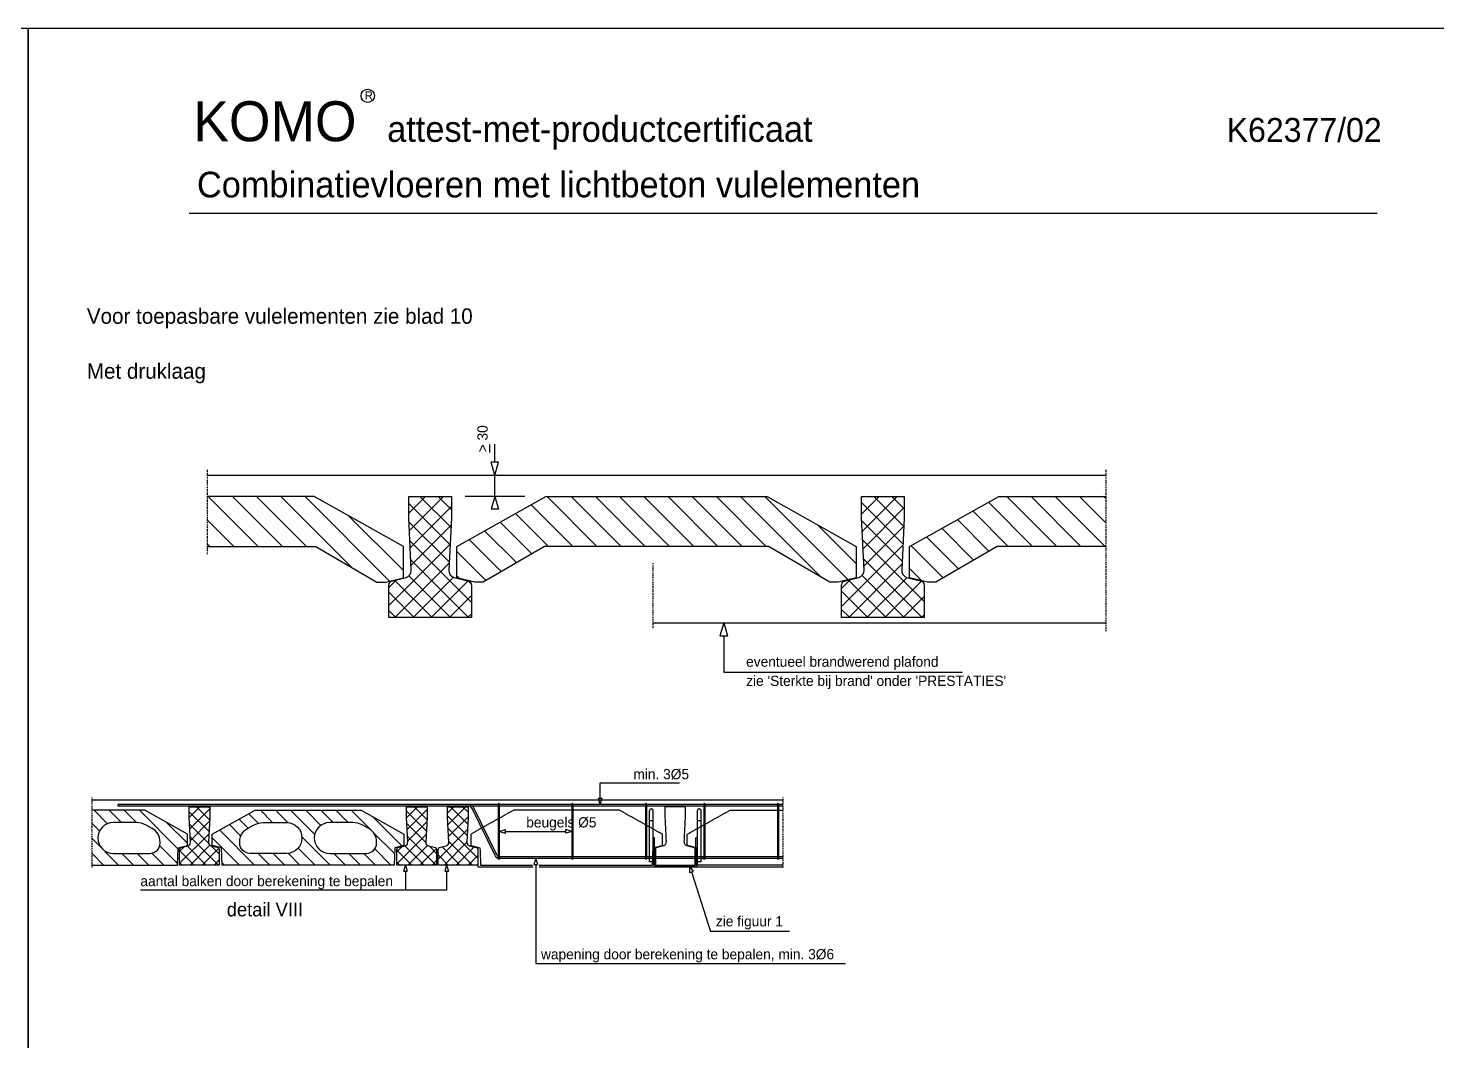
# Model space of a CAD drawing. Extents: x -4349 to 12451, y 1148 to 7088.
# Drawn here: x 4051 to 8167, y 4130 to 7088 of the extents above; entities that cross this region are included whole.
import ezdxf

# ---------------------------------------------------------------- set-up
doc = ezdxf.new("R2010")
doc.units = 0
doc.header["$LTSCALE"] = 5
doc.linetypes.add('DASHDOT', pattern=[1, 0.5, -0.25, 0, -0.25])
doc.linetypes.add('HIDDEN', pattern=[0.375, 0.25, -0.125])
doc.layers.get('0').update_dxf_attribs({"linetype": 'CONTINUOUS'})
for name, color, linetype in [('ANZ', 2, 'CONTINUOUS'), ('ARC', 1, 'CONTINUOUS'), ('KADER_COMBI_NIEUW$0$KOMO_L', 7, 'CONTINUOUS'), ('KADER_COMBI_NIEUW$0$TXT', 1, 'CONTINUOUS'), ('MTV', 1, 'CONTINUOUS'), ('TEXT', 1, 'CONTINUOUS')]:
    doc.layers.add(name, color=color, linetype=linetype)
doc.styles.add('ISO', font='txt', dxfattribs={"height": 30})
doc.styles.add('KADER_COMBI_NIEUW$0$STYLE1', font='txt', dxfattribs={"height": 50})
doc.styles.add('T25', font='txt', dxfattribs={"height": 50})

# ---------------------------------------------------------------- blocks, each defined once
blk = doc.blocks.new('*X24')
at = {"color": 0}
for p, q in [((4722.4, 5574.1), (4576.6, 5719.9)), ((4793.2, 5574.1), (4647.3, 5719.9)), ((4863.9, 5574.1), (4718, 5719.9)), ((4995.6, 5513.1), (4788.7, 5719.9)), ((5106.6, 5472.8), (4859.5, 5719.9)), ((5641.7, 5574.1), (5520.2, 5695.6)), ((5712.4, 5574.1), (5566.6, 5719.9)), ((5783.1, 5574.1), (5637.3, 5719.9)), ((5853.8, 5574.1), (5708, 5719.9)), ((5924.5, 5574.1), (5778.7, 5719.9)), ((5995.2, 5574.1), (5849.4, 5719.9)), ((6065.9, 5574.1), (5920.1, 5719.9)), ((6136.7, 5574.1), (5990.8, 5719.9)), ((6207.4, 5574.1), (6061.5, 5719.9)), ((6367.7, 5484.5), (6132.2, 5719.9)), ((6446.1, 5476.7), (6203, 5719.9)), ((6985.2, 5574.1), (6856.3, 5703)), ((7055.9, 5574.1), (6910.1, 5719.9)), ((7126.6, 5574.1), (6980.8, 5719.9)), ((7197.3, 5574.1), (7051.5, 5719.9)), ((7199, 5643.1), (7122.2, 5719.9)), ((7199, 5713.8), (7192.9, 5719.9)), ((4651.7, 5574.1), (4574, 5651.8)), ((5146.9, 5503.2), (4985.8, 5664.3)), ((5522, 5552.3), (5429.5, 5644.8)), ((5571, 5574.1), (5474.8, 5670.2)), ((6857.9, 5559.9), (6765.6, 5652.2)), ((6914.5, 5574.1), (6810.9, 5677.6)), ((5477.3, 5526.4), (5384.2, 5619.5)), ((6469.8, 5523.8), (6355.5, 5638.1)), ((6768.5, 5507.9), (6675, 5601.5)), ((6813.2, 5533.9), (6720.3, 5626.9)), ((4581, 5574.1), (4574, 5581.1)), ((5146.9, 5573.9), (5146.5, 5574.3)), ((5387.9, 5474.4), (5303.1, 5559.1)), ((5432.6, 5500.4), (5338.8, 5594.1)), ((6723.8, 5481.9), (6629.6, 5576.1)), ((5311, 5480.5), (5303.1, 5488.4)), ((6661, 5474), (6626.1, 5508.9))]:
    blk.add_line(p, q, dxfattribs=at)
blk = doc.blocks.new('*X25')
at = {"color": 0}
for p, q in [((5162.5, 5671.3), (5211.1, 5719.9)), ((5283.7, 5578.6), (5162.5, 5699.7)), ((5164.4, 5620.1), (5264.2, 5719.9)), ((5166.8, 5569.6), (5287.5, 5690.2)), ((5286.1, 5629.1), (5195.3, 5719.9)), ((5287.5, 5680.8), (5248.4, 5719.9)), ((6485.4, 5668.4), (6537, 5719.9)), ((6606.7, 5581.3), (6485.4, 5702.6)), ((6487.4, 5617.3), (6590, 5719.9)), ((6489.9, 5566.8), (6610.4, 5687.3)), ((6609.2, 5631.9), (6521.2, 5719.9)), ((6610.4, 5683.7), (6574.2, 5719.9)), ((5281.2, 5528), (5163.1, 5646.1)), ((6604.2, 5530.8), (6485.8, 5649.2)), ((5169.3, 5519), (5286.5, 5636.2)), ((6492.4, 5516.2), (6609.2, 5633.1)), ((5104.2, 5400.8), (5283.7, 5580.4)), ((5345.9, 5410.3), (5165.8, 5590.3)), ((6427.1, 5397.9), (6606.5, 5577.3)), ((6668.8, 5413.2), (6488.6, 5593.4)), ((5122.1, 5365.8), (5281, 5524.6)), ((5337.4, 5365.8), (5168.6, 5534.6)), ((6448, 5365.8), (6603.8, 5521.6)), ((6663.2, 5365.8), (6491.3, 5537.6)), ((5104.2, 5453.9), (5126, 5475.7)), ((5231.3, 5365.8), (5122.3, 5474.7)), ((5284.3, 5365.8), (5162.6, 5487.5)), ((5175.2, 5365.8), (5293.4, 5484)), ((6427.1, 5451), (6452.9, 5476.8)), ((6557.1, 5365.8), (6447.5, 5475.3)), ((6610.2, 5365.8), (6487, 5488.9)), ((6501, 5365.8), (6618.5, 5483.3)), ((5178.3, 5365.8), (5104.2, 5439.8)), ((5228.2, 5365.8), (5335.2, 5472.8)), ((5345.7, 5463.4), (5336.9, 5472.3)), ((6504.1, 5365.8), (6427.1, 5442.7)), ((6554, 5365.8), (6660.4, 5472.1)), ((5281.2, 5365.8), (5345.9, 5430.4)), ((6607.1, 5365.8), (6668.8, 5427.5)), ((5125.2, 5365.8), (5104.2, 5386.8)), ((5334.3, 5365.8), (5345.9, 5377.3)), ((6451.1, 5365.8), (6427.1, 5389.7)), ((6660.1, 5365.8), (6668.8, 5374.4))]:
    blk.add_line(p, q, dxfattribs=at)
blk = doc.blocks.new('*X26')
at = {"color": 0}
for p, q in [((4521.1, 4782.3), (4552, 4813.2)), ((4579, 4741.1), (4521.1, 4799)), ((4522.8, 4748.6), (4581.1, 4806.9)), ((4580.7, 4774.8), (4542.2, 4813.2)), ((4581.1, 4809.7), (4577.6, 4813.2)), ((5214.1, 4742.4), (5156.1, 4800.4)), ((5156.2, 4781), (5188.4, 4813.2)), ((5157.8, 4747.3), (5216.1, 4805.5)), ((5215.7, 4776.1), (5178.6, 4813.2)), ((5216.1, 4811.1), (5214, 4813.2)), ((5276.1, 4794.8), (5294.5, 4813.2)), ((5333.4, 4729.1), (5276.1, 4786.5)), ((5277.2, 4760.6), (5329.8, 4813.2)), ((5278.8, 4726.9), (5336.1, 4784.1)), ((5335.1, 4762.8), (5284.7, 4813.2)), ((5336.1, 4797.2), (5320.1, 4813.2)), ((4493.1, 4648.2), (4578.7, 4733.8)), ((4577.7, 4707), (4522.1, 4762.7)), ((4524.4, 4714.9), (4580.5, 4771)), ((5212.5, 4708.7), (5157, 4764.1)), ((5159.5, 4713.6), (5215.4, 4769.5)), ((5248.1, 4660.7), (5334.3, 4747)), ((5364.1, 4663.1), (5277.7, 4749.5)), ((4493.1, 4683.6), (4506.2, 4696.7)), ((4570.8, 4643.2), (4515, 4699)), ((4523.5, 4643.2), (4581.5, 4701.3)), ((4606.2, 4643.2), (4523.9, 4725.5)), ((4558.8, 4643.2), (4608, 4692.4)), ((4609.1, 4675.7), (4585.2, 4699.6)), ((5128.1, 4646.8), (5213.6, 4732.3)), ((5128.1, 4682.2), (5143.1, 4697.2)), ((5207.2, 4643.2), (5151.1, 4699.3)), ((5242.6, 4643.2), (5158.8, 4726.9)), ((5159.8, 4643.2), (5217.3, 4700.7)), ((5244.1, 4677.1), (5222.1, 4699.1)), ((5313.3, 4643.2), (5260.1, 4696.4)), ((5265.9, 4643.2), (5332.5, 4709.8)), ((5348.6, 4643.2), (5279.6, 4712.3)), ((5301.3, 4643.2), (5354, 4695.9)), ((4535.5, 4643.2), (4493.1, 4685.6)), ((4594.2, 4643.2), (4609.1, 4658.1)), ((5171.9, 4643.2), (5128.1, 4687)), ((5136.5, 4643.2), (5128.1, 4651.6)), ((5195.2, 4643.2), (5243.6, 4691.6)), ((5230.6, 4643.2), (5244.1, 4656.7)), ((5277.9, 4643.2), (5248.1, 4673.1)), ((5336.6, 4643.2), (5364.1, 4670.7)), ((4500.1, 4643.2), (4493.1, 4650.2))]:
    blk.add_line(p, q, dxfattribs=at)
blk = doc.blocks.new('*X34')
at = {"color": 0}
for p, q in [((4282.1, 4764), (4242.9, 4803.2)), ((4323, 4767.3), (4287.1, 4803.2)), ((4367.2, 4767.3), (4331.3, 4803.2)), ((4488.9, 4689.7), (4375.5, 4803.2)), ((4693.1, 4750.7), (4666.8, 4777)), ((4722.8, 4765.3), (4695.1, 4792.9)), ((4764.9, 4767.3), (4729, 4803.2)), ((4809.3, 4767.2), (4773.2, 4803.2)), ((4887.8, 4732.8), (4817.4, 4803.2)), ((4905.7, 4759.1), (4861.6, 4803.2)), ((4941.7, 4767.3), (4905.8, 4803.2)), ((4985.9, 4767.3), (4950, 4803.2)), ((5051.4, 4746.1), (4994.2, 4803.2)), ((5142.9, 4698.7), (5057.2, 4784.4)), ((4259, 4742.9), (4236.1, 4765.8)), ((4516.1, 4706.8), (4456, 4766.9)), ((4712.2, 4643.2), (4610.2, 4745.3)), ((4671.9, 4727.7), (4638.5, 4761.2)), ((5120.9, 4676.5), (5059, 4738.4)), ((4314.5, 4643.2), (4236.1, 4721.6)), ((4487.2, 4647.2), (4435, 4699.5)), ((4668, 4643.2), (4588.6, 4722.7)), ((4889, 4643.2), (4839.5, 4692.7)), ((4933.2, 4643.2), (4850.4, 4726)), ((4270.3, 4643.2), (4236.1, 4677.4)), ((4358.7, 4643.2), (4324.6, 4677.3)), ((4402.9, 4643.2), (4368.8, 4677.3)), ((4447.1, 4643.2), (4412.3, 4678)), ((4756.4, 4643.2), (4722.3, 4677.3)), ((4800.6, 4643.2), (4766.5, 4677.3)), ((4844.8, 4643.2), (4810.4, 4677.6)), ((4977.4, 4643.2), (4943.3, 4677.3)), ((5021.6, 4643.2), (4987.5, 4677.3)), ((5065.8, 4643.2), (5031.7, 4677.3)), ((5110, 4643.2), (5063.1, 4690.1)), ((4623.9, 4643.2), (4617.3, 4649.8))]:
    blk.add_line(p, q, dxfattribs=at)
blk = doc.blocks.new('*U68')
at = {"layer": 'KADER_COMBI_NIEUW$0$KOMO_L', "style": 'KADER_COMBI_NIEUW$0$STYLE1'}
blk.add_text('R', height=12.4, dxfattribs=at).set_placement((491.5, 2865.5))
blk = doc.blocks.new('KADER_COMBI_NIEUW')
at = {"layer": 'KADER_COMBI_NIEUW$0$KOMO_L'}
for p, q in [((0, 2970), (235, 2970)), ((2100, 2970), (2100, 2700))]:
    blk.add_line(p, q, dxfattribs=at)
blk.add_lwpolyline([(0, 0), (0, 2970), (2100, 2970), (2100, 0)], close=True, dxfattribs=at)
blk.add_circle((496, 2871.2), 9.74, dxfattribs=at)
at = {"layer": 'KADER_COMBI_NIEUW$0$TXT', "color": 1, "linetype": 'CONTINUOUS'}
blk.add_line((235, 2700), (1971, 2700), dxfattribs=at)
blk.add_blockref('*U68', (0, 0))
at = {"layer": 'KADER_COMBI_NIEUW$0$KOMO_L', "color": 4, "style": 'KADER_COMBI_NIEUW$0$STYLE1'}
for s, height, p in [('KOMO ', 58.36, (241.2, 2804.9)), ('attest-met-productcertificaat', 37.5, (524.5, 2804)), ('Combinatievloeren met lichtbeton vulelementen', 37.5, (246.6, 2722.9))]:
    blk.add_text(s, height=height, dxfattribs=at).set_placement(p)
at = {"layer": 'KADER_COMBI_NIEUW$0$TXT', "color": 4, "style": 'KADER_COMBI_NIEUW$0$STYLE1'}
blk.add_text('K62377/02', height=35, dxfattribs=at).set_placement((1751, 2803.9))

msp = doc.modelspace()

# ---------------------------------------------------------------- linework, layer by layer
at = {"layer": 'ANZ', "color": 1, "linetype": 'DASHDOT'}
for p, q in [((4574, 5798), (4574, 5551.4)), ((7199, 5798), (7199, 5324.4)), ((5876.1, 5525.4), (5876.1, 5334.7)), ((4236.1, 4840.7), (4236.1, 4635.7)), ((6256.1, 4840.7), (6256.1, 4635.7))]:
    msp.add_line(p, q, dxfattribs=at)
at = {"layer": 'ANZ', "color": 3}
for p, q in [((4574, 5782.4), (7199, 5782.4)), ((5162.5, 5719.9), (5287.5, 5719.9)), ((5162.5, 5657.4), (5162.5, 5719.9)), ((5287.5, 5719.9), (5287.5, 5657.4)), ((6485.4, 5719.9), (6610.4, 5719.9)), ((6485.4, 5657.4), (6485.4, 5719.9)), ((6610.4, 5719.9), (6610.4, 5657.4)), ((5170, 5504.5), (5162.5, 5657.4)), ((5287.5, 5657.4), (5280, 5504.5)), ((6492.9, 5504.5), (6485.4, 5657.4)), ((6610.4, 5657.4), (6602.9, 5504.5)), ((5111.9, 5472), (5154.6, 5483.3)), ((5295.5, 5483.3), (5338.1, 5472)), ((6434.8, 5472), (6477.5, 5483.3)), ((6618.4, 5483.3), (6661, 5472)), ((5104.2, 5365.8), (5104.2, 5461.9)), ((5345.9, 5461.9), (5345.9, 5365.8)), ((6427.1, 5365.8), (6427.1, 5461.9)), ((6668.8, 5461.9), (6668.8, 5365.8)), ((5345.9, 5365.8), (5104.2, 5365.8)), ((6668.8, 5365.8), (6427.1, 5365.8))]:
    msp.add_line(p, q, dxfattribs=at)
at = {"layer": 'ANZ', "color": 2, "linetype": 'HIDDEN'}
msp.add_line((5876.1, 5350.3), (7199, 5350.3), dxfattribs=at)
at = {"layer": 'ANZ', "color": 2}
for p, q in [((4236.1, 4833.2), (6256.1, 4833.2)), ((4521.1, 4813.2), (4581.1, 4813.2)), ((4521.1, 4783.2), (4521.1, 4813.2)), ((4524.7, 4709.8), (4521.1, 4783.2)), ((4581.1, 4783.2), (4577.5, 4709.8)), ((4581.1, 4813.2), (4581.1, 4783.2)), ((5156.1, 4783.2), (5156.1, 4813.2)), ((5156.1, 4813.2), (5216.1, 4813.2)), ((5159.7, 4709.8), (5156.1, 4783.2)), ((5216.1, 4783.2), (5212.5, 4709.8)), ((5216.1, 4813.2), (5216.1, 4783.2)), ((5276.1, 4813.2), (5336.1, 4813.2)), ((5276.1, 4783.2), (5276.1, 4813.2)), ((5279.7, 4709.8), (5276.1, 4783.2)), ((5336.1, 4783.2), (5332.5, 4709.8)), ((5336.1, 4813.2), (5336.1, 4783.2)), ((4496.8, 4694.2), (4517.3, 4699.6)), ((4584.9, 4699.6), (4605.4, 4694.2)), ((5131.8, 4694.2), (5152.3, 4699.6)), ((5219.9, 4699.6), (5240.4, 4694.2)), ((5251.8, 4694.2), (5272.3, 4699.6)), ((5339.9, 4699.6), (5360.4, 4694.2)), ((4493.1, 4643.2), (4493.1, 4689.4)), ((4609.1, 4689.4), (4609.1, 4643.2)), ((5128.1, 4643.2), (5128.1, 4689.4)), ((5244.1, 4689.4), (5244.1, 4643.2)), ((5248.1, 4643.2), (5248.1, 4689.4)), ((5364.1, 4689.4), (5364.1, 4643.2)), ((4609.1, 4643.2), (4493.1, 4643.2)), ((5244.1, 4643.2), (5128.1, 4643.2)), ((5364.1, 4643.2), (5248.1, 4643.2))]:
    msp.add_line(p, q, dxfattribs=at)
at = {"layer": 'ANZ', "color": 1}
for p, q in [((5338.2, 4820.2), (4313.6, 4820.2)), ((4313.6, 4815.2), (4313.6, 4820.2)), ((5424, 4820.2), (5341.1, 4820.2)), ((5424, 4821.7), (5424, 4661)), ((5427, 4821.7), (5427, 4661)), ((5639.3, 4820.2), (5427, 4820.2)), ((5639.3, 4821.7), (5639.3, 4661)), ((5642.3, 4821.7), (5642.3, 4661)), ((5854.6, 4820.2), (5642.3, 4820.2)), ((5854.6, 4821.7), (5854.6, 4661)), ((5857.6, 4821.7), (5857.6, 4661)), ((5986.7, 4820.2), (5857.6, 4820.2)), ((6024.6, 4820.2), (5986.7, 4820.2)), ((6024.6, 4821.7), (6024.6, 4661)), ((6027.6, 4821.7), (6027.6, 4661)), ((6239.9, 4820.2), (6027.6, 4820.2)), ((6239.9, 4821.7), (6239.9, 4661)), ((6242.9, 4821.7), (6242.9, 4661)), ((6256.1, 4820.2), (6242.9, 4820.2)), ((5336.6, 4815.2), (4313.6, 4815.2)), ((5344.4, 4815.2), (5341.1, 4815.2)), ((5414.7, 4670.9), (5347.9, 4808.2)), ((5424, 4815.2), (5350, 4815.2)), ((5418.5, 4674.5), (5351.7, 4811.8)), ((5639.3, 4815.2), (5427, 4815.2)), ((5854.6, 4815.2), (5642.3, 4815.2)), ((5986.7, 4815.2), (5857.6, 4815.2)), ((6024.6, 4815.2), (5986.7, 4815.2)), ((6239.9, 4815.2), (6027.6, 4815.2)), ((6256.1, 4815.2), (6242.9, 4815.2)), ((5639.3, 4662.5), (5428.1, 4662.5)), ((5639.3, 4667.5), (5429.7, 4667.5)), ((5854.6, 4667.5), (5642.3, 4667.5)), ((5854.6, 4662.5), (5642.3, 4662.5)), ((6024.6, 4667.5), (5857.6, 4667.5)), ((6024.6, 4662.5), (5857.6, 4662.5)), ((6239.9, 4667.5), (6027.6, 4667.5)), ((6239.9, 4662.5), (6027.6, 4662.5)), ((6256.1, 4667.5), (6242.9, 4667.5)), ((6256.1, 4662.5), (6242.9, 4662.5)), ((5364.1, 4637.9), (5525.8, 4637.9)), ((5543.8, 4637.9), (6256.1, 4637.9))]:
    msp.add_line(p, q, dxfattribs=at)
at = {"layer": 'ANZ'}
for p, q in [((4391.1, 4803.2), (4236.1, 4803.2)), ((4516.1, 4733.2), (4391.1, 4803.2)), ((4366.3, 4767.3), (4299.1, 4767.3)), ((4413.1, 4749.9), (4395.6, 4759.7)), ((4998.8, 4767.3), (4931.6, 4767.3)), ((5045.6, 4749.9), (5028.1, 4759.7)), ((4436.1, 4707.3), (4436.1, 4710.6)), ((4487.1, 4643.2), (4489.1, 4693.2)), ((4489.1, 4693.2), (4516.1, 4700.2)), ((4516.1, 4700.2), (4516.1, 4733.2)), ((5068.6, 4707.3), (5068.6, 4710.6)), ((4299.1, 4677.3), (4406.1, 4677.3)), ((4931.6, 4677.3), (5038.6, 4677.3)), ((4236.1, 4643.2), (4487.1, 4643.2)), ((5364.1, 4643.2), (5364.1, 4637.9))]:
    msp.add_line(p, q, dxfattribs=at)
at = {"layer": 'ANZ', "color": 1, "linetype": 'HIDDEN'}
for p, q in [((5866.1, 4652.3), (5866.1, 4801.5)), ((5876.9, 4646.3), (5876.9, 4801.5)), ((5971.1, 4813.2), (5911.1, 4813.2)), ((5911.1, 4813.2), (5911.1, 4783.2)), ((5911.1, 4783.2), (5914.7, 4709.8)), ((5967.5, 4709.8), (5971.1, 4783.2)), ((5971.1, 4783.2), (5971.1, 4813.2)), ((5976.1, 4733.2), (6101.1, 4803.2)), ((6006.1, 4646.3), (6006.1, 4801.5)), ((6016.9, 4652.3), (6016.9, 4801.5)), ((6101.1, 4803.2), (6256.1, 4803.2)), ((5876.9, 4771.9), (5866.1, 4771.9)), ((6016.9, 4771.9), (6006.1, 4771.9)), ((5881.1, 4722.9), (5876.9, 4722.9)), ((5881.1, 4646.3), (5881.1, 4722.9)), ((5907.3, 4699.6), (5886.8, 4694.2)), ((5995.4, 4694.2), (5974.9, 4699.6)), ((5976.1, 4700.2), (5976.1, 4733.2)), ((6003.1, 4693.2), (5976.1, 4700.2)), ((6006.1, 4722.9), (6001.9, 4722.9)), ((6001.9, 4646.3), (6001.9, 4722.9)), ((6005.1, 4643.2), (6003.1, 4693.2)), ((5876.5, 4652.3), (5865.7, 4652.3)), ((5883.1, 4689.4), (5883.1, 4643.2)), ((5999.1, 4643.2), (5999.1, 4689.4)), ((6016.5, 4652.3), (6005.7, 4652.3)), ((5883.1, 4643.2), (5999.1, 4643.2)), ((5997.7, 4642.1), (5885.2, 4642.1)), ((5997.7, 4637.9), (5885.2, 4637.9)), ((6256.1, 4643.2), (6005.1, 4643.2))]:
    msp.add_line(p, q, dxfattribs=at)
at = {"layer": 'ANZ', "color": 3}
for points in [[(5094.8, 5469.9), (5146.9, 5482.4), (5146.9, 5574.1), (4886.5, 5719.9), (4574, 5719.9)], [(5355.2, 5469.9), (5303.1, 5482.4), (5303.1, 5574.1), (5563.6, 5719.9), (5876.1, 5719.9)], [(5876.1, 5719.9), (6209.4, 5719.9), (6469.8, 5574.1), (6469.8, 5482.4), (6417.7, 5469.9), (6392.7, 5469.9), (6213.6, 5574.1), (5876.1, 5574.1)], [(6678.1, 5469.9), (6626.1, 5482.4), (6626.1, 5574.1), (6886.5, 5719.9), (7199, 5719.9)], [(4574, 5574.1), (4890.6, 5574.1), (5069.8, 5469.9), (5094.8, 5469.9)], [(5876.1, 5574.1), (5559.4, 5574.1), (5380.2, 5469.9), (5355.2, 5469.9)], [(7199, 5574.1), (6882.3, 5574.1), (6703.1, 5469.9), (6678.1, 5469.9)]]:
    msp.add_lwpolyline(points, dxfattribs=at)
at = {"layer": 'ANZ'}
msp.add_lwpolyline([(5119.6, 4643.2), (4868.6, 4643.2), (4617.6, 4643.2), (4615.6, 4693.2), (4588.6, 4700.2), (4588.6, 4733.2), (4713.6, 4803.2), (4868.6, 4803.2), (5023.6, 4803.2), (5148.6, 4733.2), (5148.6, 4700.2), (5121.6, 4693.2)], close=True, dxfattribs=at)
at = {"layer": 'ANZ', "color": 1, "linetype": 'HIDDEN'}
for points in [[(5543.7, 4643.2), (5623.6, 4643.2), (5874.6, 4643.2), (5876.6, 4693.2), (5903.6, 4700.2), (5903.6, 4733.2), (5778.6, 4803.2), (5623.6, 4803.2), (5468.6, 4803.2), (5343.6, 4733.2), (5343.6, 4700.2), (5370.6, 4693.2), (5372.6, 4643.2)], [(5372.6, 4643.2), (5523.7, 4643.2)]]:
    msp.add_lwpolyline(points, dxfattribs=at)
at = {"layer": 'ANZ'}
msp.add_lwpolyline([(4709.1, 4759.7, -0.12832), (4738.4, 4767.3), (4805.6, 4767.3, -1), (4805.6, 4677.3), (4698.6, 4677.3, -0.414214), (4668.6, 4707.3), (4668.6, 4710.6, -0.271465), (4691.6, 4749.9)], format="xyb", close=True, dxfattribs=at)
at = {"layer": 'ANZ', "color": 3}
for centre, radius, start, end in [((5149.2, 5503.4), 20.8, 284.8757, 2.8098), ((5300.8, 5503.4), 20.8, 177.1902, 255.1243), ((6472.1, 5503.4), 20.8, 284.8757, 2.8098), ((6623.7, 5503.4), 20.8, 177.1902, 255.1243), ((5114.6, 5461.9), 10.4, 104.8757, 180), ((5335.4, 5461.9), 10.4, 0, 75.1243), ((6437.5, 5461.9), 10.4, 104.8757, 180), ((6658.4, 5461.9), 10.4, 0, 75.1243)]:
    msp.add_arc(centre, radius, start, end, dxfattribs=at)
at = {"layer": 'ANZ', "color": 1}
for centre, radius, start, end in [((5338.2, 4805.2), 15, 25.9488, 90), ((5425.5, 4821.7), 1.5, 0, 180), ((5640.8, 4821.7), 1.5, 0, 180), ((5856.1, 4821.7), 1.5, 0, 180), ((6026.1, 4821.7), 1.5, 0, 180), ((6241.4, 4821.7), 1.5, 0, 180), ((5336.6, 4802.7), 12.5, 25.9488, 90), ((5428.1, 4677.5), 15, 205.9488, 253.7598), ((5429.7, 4680), 12.5, 205.9488, 242.5679), ((5425.5, 4661), 1.5, 180, 0), ((5429.7, 4680), 12.5, 257.2501, 270), ((5428.1, 4677.5), 15, 265.4307, 270), ((5640.8, 4661), 1.5, 180, 0), ((5856.1, 4661), 1.5, 180, 0), ((6026.1, 4661), 1.5, 180, 0), ((6241.4, 4661), 1.5, 180, 0)]:
    msp.add_arc(centre, radius, start, end, dxfattribs=at)
at = {"layer": 'ANZ', "color": 1, "linetype": 'HIDDEN'}
for centre, radius, start, end in [((5871.5, 4801.5), 5.42, 90, 180), ((5871.5, 4801.5), 5.42, 0, 90), ((6011.5, 4801.5), 5.42, 90, 180), ((6011.5, 4801.5), 5.42, 0, 90), ((5888.1, 4689.4), 5, 104.8757, 180), ((5904.7, 4709.3), 10, 284.8757, 2.8098), ((5977.5, 4709.3), 10, 177.1902, 255.1243), ((5994.1, 4689.4), 5, 0, 75.1243), ((5885.2, 4646.3), 8.33, 180, 270), ((5885.2, 4646.3), 4.17, 180, 270), ((5997.7, 4646.3), 4.17, 270, 0), ((5997.7, 4646.3), 8.33, 270, 0)]:
    msp.add_arc(centre, radius, start, end, dxfattribs=at)
at = {"layer": 'ANZ'}
for centre, radius, start, end in [((4299.1, 4722.3), 45, 90, 270), ((4366.3, 4707.3), 60, 60.7512, 90), ((4391.1, 4710.6), 45, 0, 60.7512), ((4931.6, 4722.3), 45, 90, 270), ((4998.8, 4707.3), 60, 60.7512, 90), ((5023.6, 4710.6), 45, 0, 60.7512), ((4406.1, 4707.3), 30, 270, 0), ((5038.6, 4707.3), 30, 270, 0)]:
    msp.add_arc(centre, radius, start, end, dxfattribs=at)
at = {"layer": 'ANZ', "color": 2}
for centre, radius, start, end in [((4498.1, 4689.4), 5, 104.8757, 180), ((4514.7, 4709.3), 10, 284.8757, 2.8098), ((4587.5, 4709.3), 10, 177.1902, 255.1243), ((4604.1, 4689.4), 5, 0, 75.1243), ((5133.1, 4689.4), 5, 104.8757, 180), ((5149.7, 4709.3), 10, 284.8757, 2.8098), ((5222.5, 4709.3), 10, 177.1902, 255.1243), ((5239.1, 4689.4), 5, 0, 75.1243), ((5253.1, 4689.4), 5, 104.8757, 180), ((5269.7, 4709.3), 10, 284.8757, 2.8098), ((5342.5, 4709.3), 10, 177.1902, 255.1243), ((5359.1, 4689.4), 5, 0, 75.1243)]:
    msp.add_arc(centre, radius, start, end, dxfattribs=at)
at = {"layer": 'MTV', "color": 1}
for p, q in [((5414.2, 5820.2), (5414.2, 5872.3)), ((5425.1, 5820.2), (5403.3, 5820.2)), ((5414.2, 5782.4), (5403.3, 5820.2)), ((5414.2, 5782.4), (5425.1, 5820.2)), ((5414.2, 5719.9), (5414.2, 5782.4)), ((5501.5, 5719.9), (5327.7, 5719.9)), ((5414.2, 5719.9), (5403.3, 5682.2)), ((5425.1, 5682.2), (5403.3, 5682.2)), ((5414.2, 5719.9), (5425.1, 5682.2))]:
    msp.add_line(p, q, dxfattribs=at)
at = {"layer": 'TEXT', "color": 1}
for p, q in [((6082.9, 5350.3), (6072, 5312.5)), ((6072, 5312.5), (6093.8, 5312.5)), ((6082.9, 5350.3), (6093.8, 5312.5)), ((6082.9, 5312.5), (6082.9, 5206.2)), ((6082.9, 5206.2), (6779.5, 5206.2)), ((5722.2, 4883.5), (5954.1, 4883.5)), ((5722.2, 4838.3), (5722.2, 4883.5)), ((5722.2, 4820.2), (5716.9, 4838.3)), ((5716.9, 4838.3), (5727.4, 4838.3)), ((5722.2, 4820.2), (5727.4, 4838.3)), ((5427, 4741.3), (5445.1, 4746.6)), ((5427, 4741.3), (5445.1, 4736.1)), ((5445.1, 4736.1), (5445.1, 4746.6)), ((5445.1, 4741.3), (5621.2, 4741.3)), ((5639.3, 4741.3), (5621.2, 4746.6)), ((5621.2, 4736.1), (5621.2, 4746.6)), ((5639.3, 4741.3), (5621.2, 4736.1)), ((5533.7, 4662.5), (5528.5, 4644.4)), ((5533.7, 4662.5), (5538.9, 4644.4)), ((5152.8, 4643.2), (5147.6, 4625.1)), ((5147.6, 4625.1), (5158, 4625.1)), ((5152.8, 4643.2), (5158, 4625.1)), ((5152.8, 4625.1), (5152.8, 4569.3)), ((5273.1, 4643.2), (5267.8, 4625.1)), ((5267.8, 4625.1), (5278.3, 4625.1)), ((5273.1, 4643.2), (5278.3, 4625.1)), ((5273.1, 4625.1), (5273.1, 4569.3)), ((5528.5, 4644.4), (5538.9, 4644.4)), ((5533.7, 4644.4), (5533.7, 4355.6)), ((5982.7, 4640.2), (5993.3, 4624.6)), ((5982.7, 4640.2), (5983.3, 4621.4)), ((5983.3, 4621.4), (5993.3, 4624.6)), ((5988.3, 4623), (6044.7, 4449.4)), ((5273.1, 4569.3), (4378.4, 4569.3)), ((6274.7, 4449.4), (6044.7, 4449.4)), ((5533.7, 4355.6), (6439.2, 4355.6))]:
    msp.add_line(p, q, dxfattribs=at)

# ---------------------------------------------------------------- block references
at = {"layer": 'ARC', "xscale": 2, "yscale": 2, "zscale": 2}
for p in [(-149.4, 1147.6), (4050.6, 1147.6)]:
    msp.add_blockref('KADER_COMBI_NIEUW', p, dxfattribs=at)
at = {"layer": 'ARC', "linetype": 'CONTINUOUS'}
for name in ['*X24', '*X25', '*X34', '*X26']:
    msp.add_blockref(name, (0, 0), dxfattribs=at)

# ---------------------------------------------------------------- texts
at = {"layer": 'MTV', "color": 1, "style": 'ISO'}
msp.add_text('%%U>%%U 30', height=30, rotation=90, dxfattribs=at).set_placement((5393.1, 5848.6))
at = {"layer": 'TEXT', "style": 'T25'}
for s, p in [('Voor toepasbare vulelementen zie blad 10', (4222, 6224.2)), ('Met druklaag', (4222, 6063.6))]:
    msp.add_text(s, height=45, dxfattribs=at).set_placement(p)
at = {"layer": 'TEXT', "color": 1, "style": 'ISO'}
for s, p in [('eventueel brandwerend plafond', (6148.4, 5222.3)), ("zie 'Sterkte bij brand' onder 'PRESTATIES'", (6148.4, 5166.3)), ('min. 3%%C5', (5818.9, 4893.8)), ('beugels %%c5', (5505.9, 4753)), ('aantal balken door berekening te bepalen', (4378.4, 4581.5)), ('zie figuur 1', (6059.9, 4464)), ('wapening door berekening te bepalen, min. 3%%C6', (5549, 4367.7))]:
    msp.add_text(s, height=30, dxfattribs=at).set_placement(p)
at = {"layer": 'TEXT', "color": 3, "style": 'ISO'}
msp.add_text('detail VIII', height=40, dxfattribs=at).set_placement((4630.8, 4493.2))

doc.saveas('drawing.dxf')
